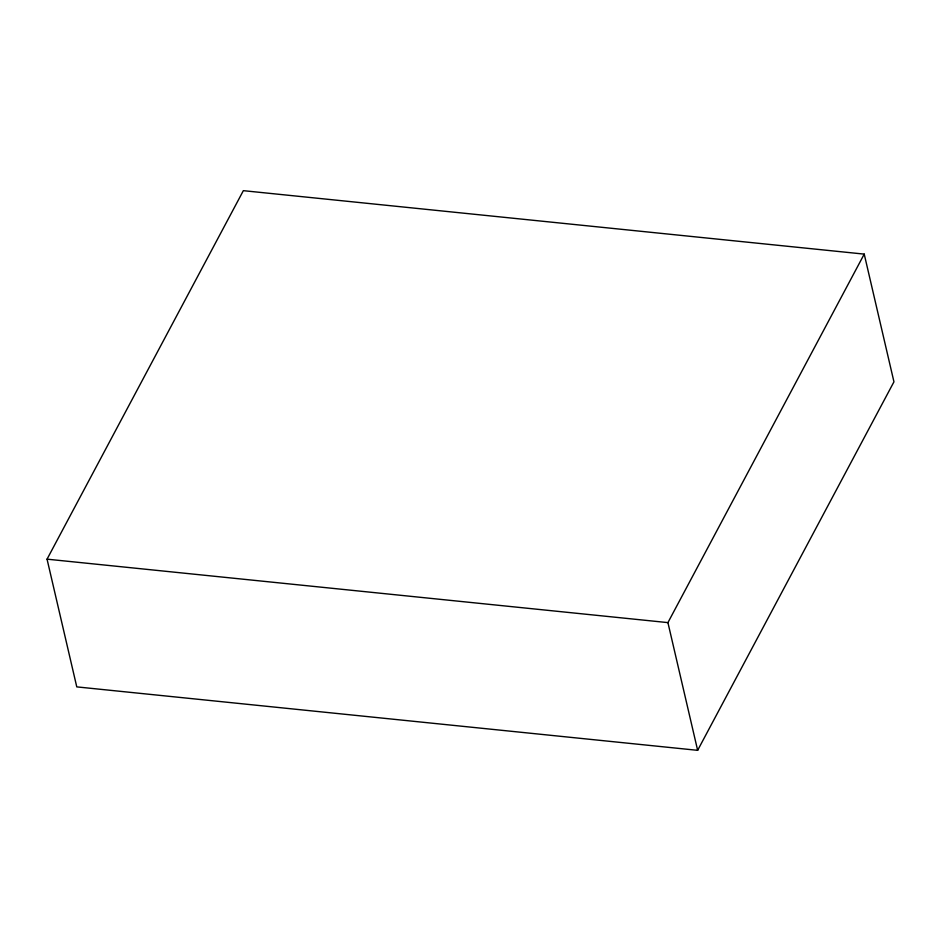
<?xml version="1.0" encoding="UTF-8"?>
<svg xmlns="http://www.w3.org/2000/svg" width="941" height="941" viewBox="0 0 941 941"><rect width="100%" height="100%" fill="white"/><g stroke="black" fill="none" stroke-linecap="round" stroke-linejoin="round"><path stroke-width="1.41" d="M47.05 559.166L243.354 190.67L864.226 254.117L893.95 381.834L697.646 750.33L76.774 686.883L47.05 559.166L667.922 622.613L864.226 254.117M667.922 622.613L697.646 750.33"/></g></svg>
